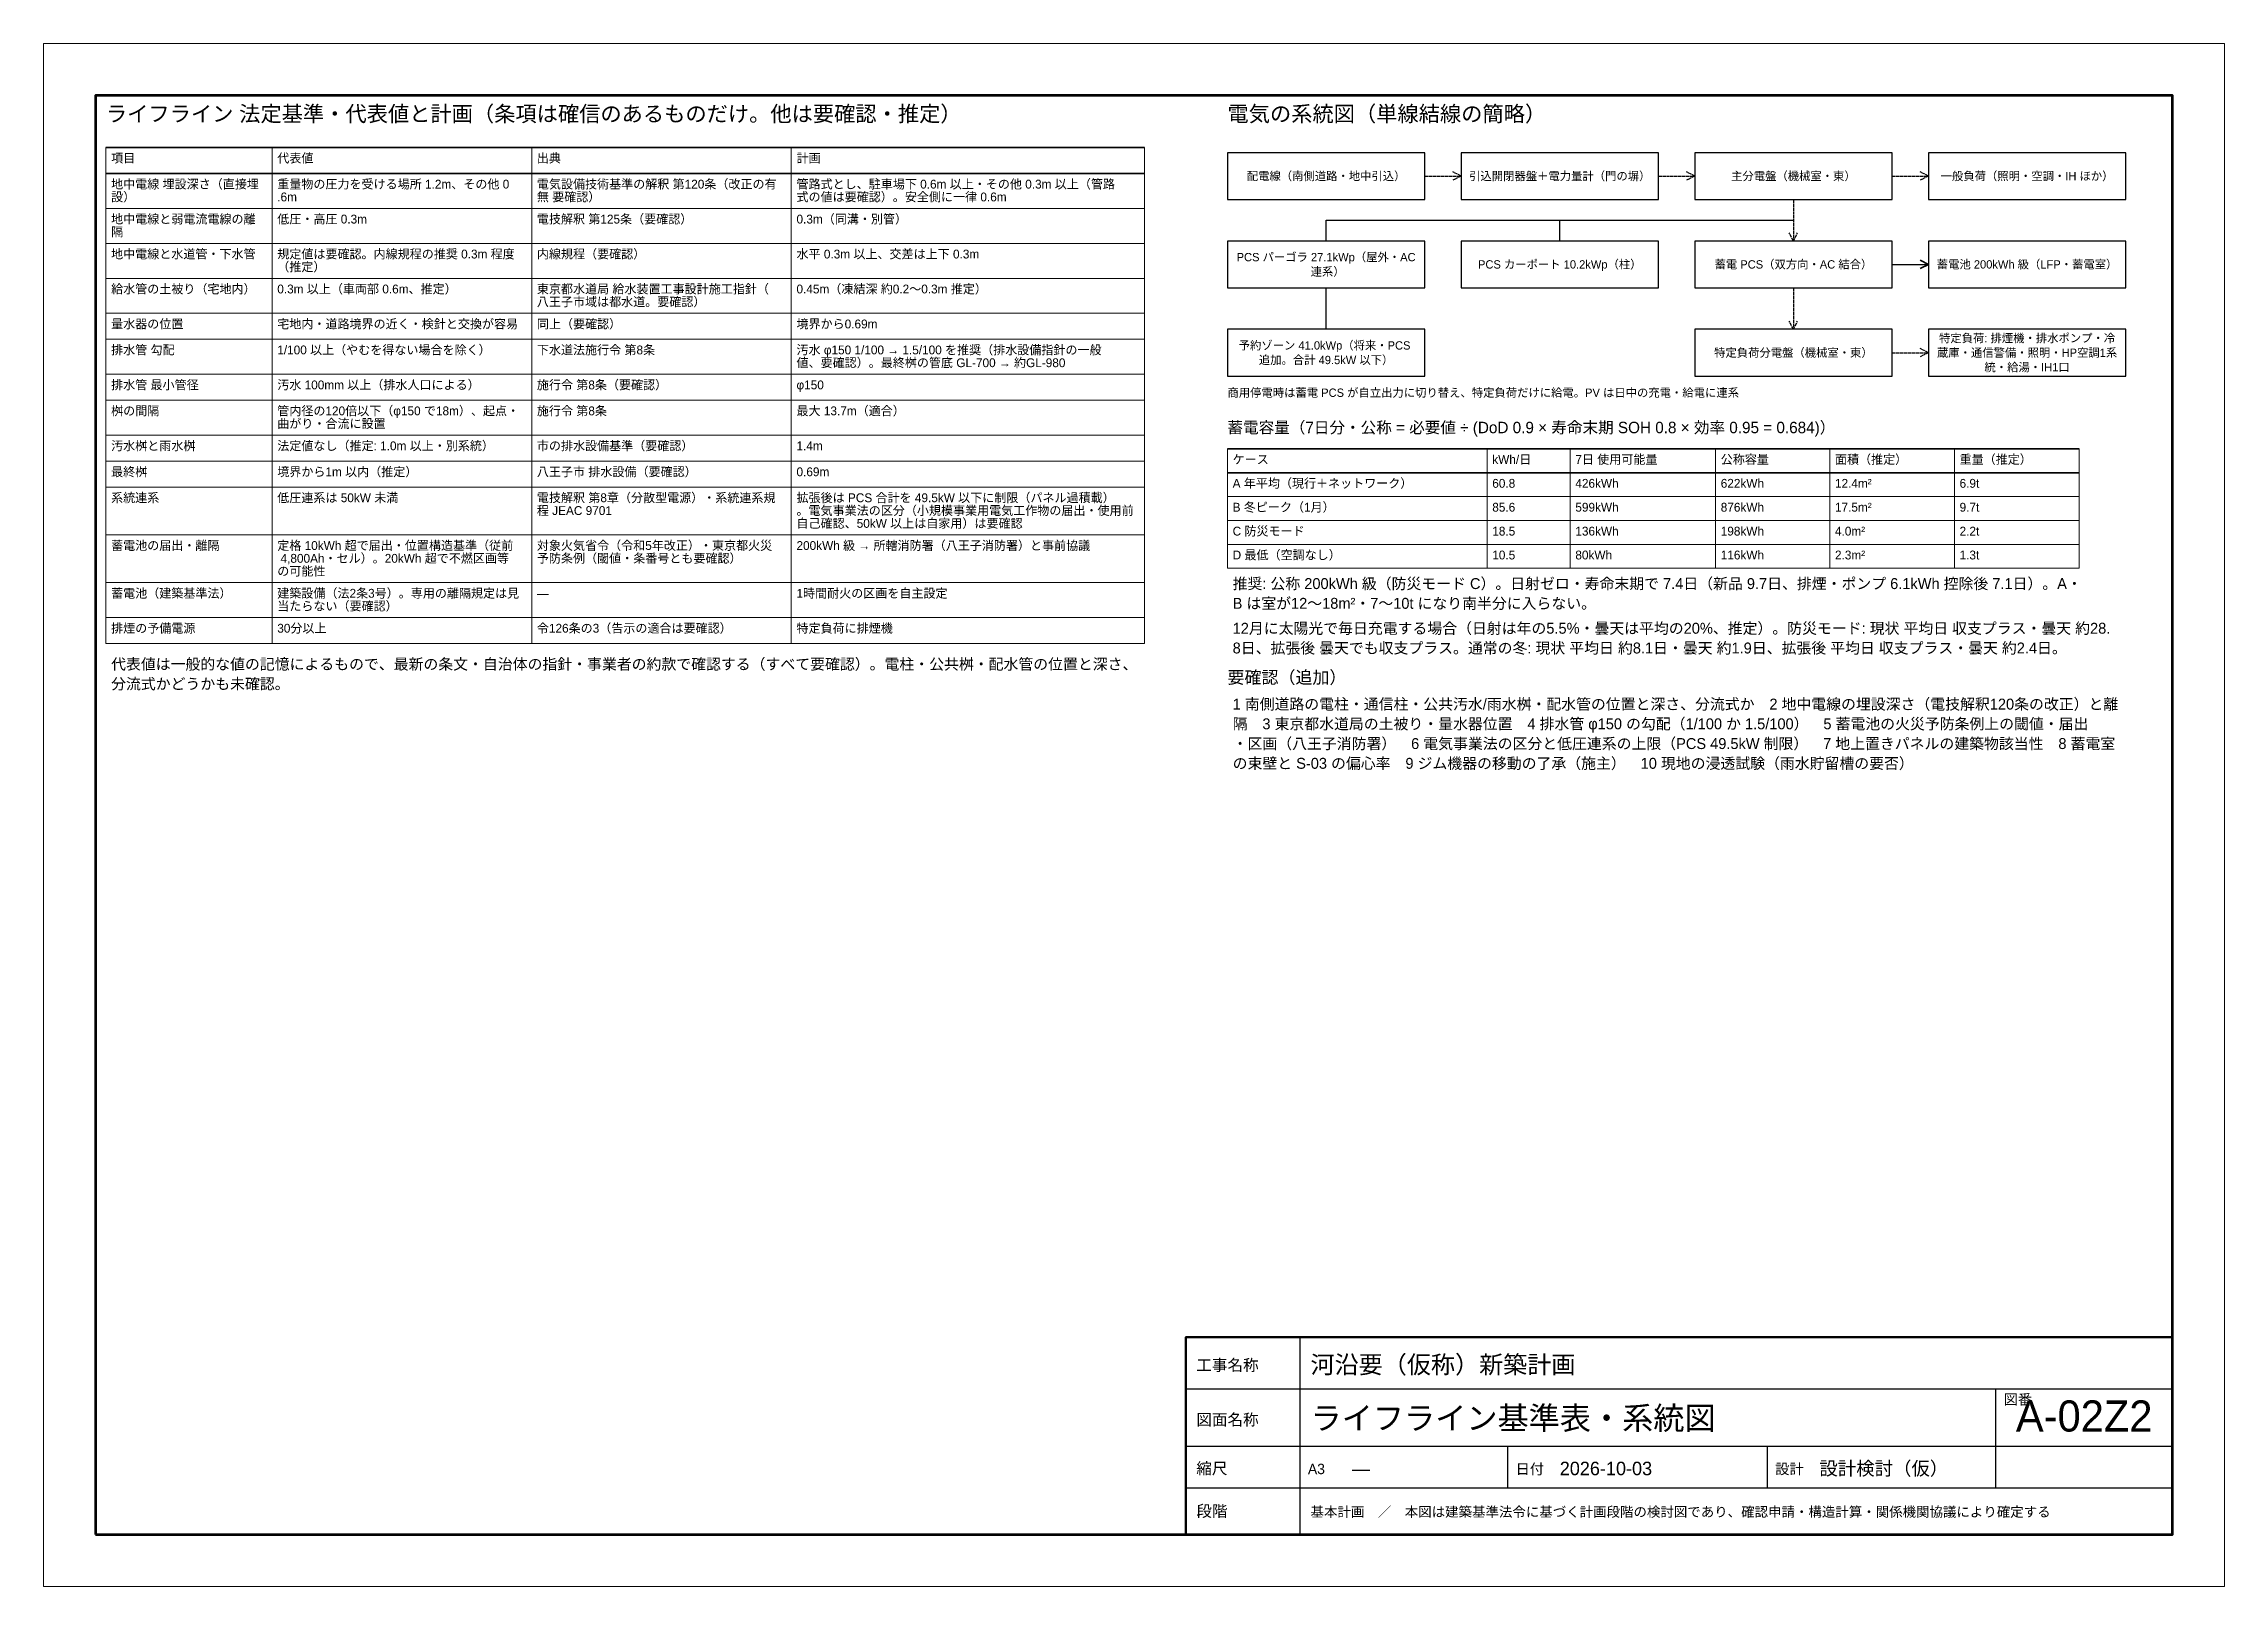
# Model space of a CAD drawing. Header units: millimetres. Extents: x 0 to 420, y 0 to 297.
import ezdxf
from ezdxf.enums import TextEntityAlignment as Align

# ---------------------------------------------------------------- set-up
doc = ezdxf.new("R2010")
doc.units = ezdxf.units.MM
doc.header["$LTSCALE"] = 0.5
doc.linetypes.add('DASHED', pattern=[1.524, 1.27, -0.254])
for name, color, linetype, lineweight in [('A-HIDDEN', 8, 'Continuous', 13), ('A-TEXT', 7, 'Continuous', 18), ('E-BATT', 1, 'Continuous', 35), ('E-POWER', 1, 'DASHED', 25), ('E-PV', 40, 'Continuous', 25), ('E-SPARE', 8, 'Continuous', 18), ('G-FRAME', 7, 'Continuous', 70), ('G-TABLE', 7, 'Continuous', 18), ('G-TITLE', 7, 'Continuous', 25)]:
    doc.layers.add(name, color=color, linetype=linetype, lineweight=lineweight)
doc.styles.add('JP', font='ipag.ttf')

msp = doc.modelspace()

# ---------------------------------------------------------------- linework, layer by layer
at = {"layer": 'A-HIDDEN', "lineweight": 25}
msp.add_lwpolyline([(228, 233), (266, 233), (266, 242), (228, 242)], close=True, dxfattribs=at)
at = {"layer": 'E-BATT'}
for q in [(361.4, 255.3), (361.4, 253.7)]:
    msp.add_line((363, 254.5), q, dxfattribs=at)
at = {"layer": 'E-BATT', "lineweight": 25}
for points in [[(318, 250), (356, 250), (356, 259), (318, 259)], [(363, 250), (401, 250), (401, 259), (363, 259)]]:
    msp.add_lwpolyline(points, close=True, dxfattribs=at)
msp.add_lwpolyline([(356, 254.5), (363, 254.5)], dxfattribs=at)
at = {"layer": 'E-POWER'}
for p, q in [((273, 271.5), (271.4, 272.3)), ((273, 271.5), (271.4, 270.7)), ((318, 271.5), (316.4, 272.3)), ((318, 271.5), (316.4, 270.7)), ((363, 271.5), (361.4, 272.3)), ((363, 271.5), (361.4, 270.7)), ((337, 259), (336.2, 260.6)), ((337, 259), (337.8, 260.6)), ((337, 242), (336.2, 243.6)), ((337, 242), (337.8, 243.6)), ((363, 237.5), (361.4, 238.3)), ((363, 237.5), (361.4, 236.7))]:
    msp.add_line(p, q, dxfattribs=at)
at = {"layer": 'E-POWER', "lineweight": 25}
for points in [[(266, 271.5), (273, 271.5)], [(311, 271.5), (318, 271.5)], [(356, 271.5), (363, 271.5)], [(337, 267), (337, 259)], [(337, 250), (337, 242)], [(356, 237.5), (363, 237.5)]]:
    msp.add_lwpolyline(points, dxfattribs=at)
at = {"layer": 'E-PV', "lineweight": 25}
for points in [[(247, 259), (247, 263), (337, 263)], [(292, 259), (292, 263)]]:
    msp.add_lwpolyline(points, dxfattribs=at)
for points in [[(228, 250), (266, 250), (266, 259), (228, 259)], [(273, 250), (311, 250), (311, 259), (273, 259)]]:
    msp.add_lwpolyline(points, close=True, dxfattribs=at)
at = {"layer": 'E-SPARE', "lineweight": 25}
msp.add_lwpolyline([(247, 242), (247, 250)], dxfattribs=at)
at = {"layer": 'G-FRAME', "lineweight": 0}
msp.add_lwpolyline([(0, 0), (420, 0), (420, 297), (0, 297)], close=True, dxfattribs=at)
at = {"layer": 'G-FRAME'}
msp.add_lwpolyline([(10, 10), (410, 10), (410, 287), (10, 287)], close=True, dxfattribs=at)
at = {"layer": 'G-TABLE', "lineweight": 35}
for points in [[(12, 277), (212, 277)], [(12, 272), (212, 272)], [(228, 219), (392, 219)], [(228, 214.4), (392, 214.4)]]:
    msp.add_lwpolyline(points, dxfattribs=at)
at = {"layer": 'G-TABLE'}
for points in [[(12, 277), (12, 181.5)], [(44, 277), (44, 181.5)], [(94, 277), (94, 181.5)], [(144, 277), (144, 181.5)], [(212, 277), (212, 181.5)], [(228, 219), (228, 196)], [(278, 219), (278, 196)], [(294, 219), (294, 196)], [(322, 219), (322, 196)], [(344, 219), (344, 196)], [(368, 219), (368, 196)], [(392, 219), (392, 196)]]:
    msp.add_lwpolyline(points, dxfattribs=at)
at = {"layer": 'G-TABLE', "lineweight": 25}
for points in [[(228, 267), (266, 267), (266, 276), (228, 276)], [(273, 267), (311, 267), (311, 276), (273, 276)], [(318, 267), (356, 267), (356, 276), (318, 276)], [(363, 267), (401, 267), (401, 276), (363, 276)], [(318, 233), (356, 233), (356, 242), (318, 242)], [(363, 233), (401, 233), (401, 242), (363, 242)]]:
    msp.add_lwpolyline(points, close=True, dxfattribs=at)
at = {"layer": 'G-TABLE', "lineweight": 18}
for points in [[(12, 265.27), (212, 265.27)], [(12, 258.54), (212, 258.54)], [(12, 251.81), (212, 251.81)], [(12, 245.08), (212, 245.08)], [(12, 240.08), (212, 240.08)], [(12, 233.35), (212, 233.35)], [(12, 228.35), (212, 228.35)], [(12, 221.62), (212, 221.62)], [(12, 216.62), (212, 216.62)], [(12, 211.62), (212, 211.62)], [(228, 209.8), (392, 209.8)], [(12, 202.425), (212, 202.425)], [(228, 205.2), (392, 205.2)], [(228, 200.6), (392, 200.6)], [(12, 193.23), (212, 193.23)], [(228, 196), (392, 196)], [(12, 186.5), (212, 186.5)], [(12, 181.5), (212, 181.5)]]:
    msp.add_lwpolyline(points, dxfattribs=at)
at = {"layer": 'G-TITLE'}
for p, q in [((242, 10), (242, 48)), ((220, 38), (410, 38)), ((376, 19), (376, 38)), ((220, 27), (410, 27)), ((242, 19), (242, 27)), ((282, 19), (282, 27)), ((332, 19), (332, 27)), ((220, 19), (410, 19))]:
    msp.add_line(p, q, dxfattribs=at)
at = {"layer": 'G-TITLE', "lineweight": 50}
msp.add_lwpolyline([(220, 10), (410, 10), (410, 48), (220, 48)], close=True, dxfattribs=at)

# ---------------------------------------------------------------- texts
at = {"layer": 'A-TEXT', "style": 'JP'}
for s, height, p in [('ライフライン 法定基準・代表値と計画（条項は確信のあるものだけ。他は要確認・推定）', 3, (12, 282)), ('電気の系統図（単線結線の簡略）', 3, (228, 282)), ('項目', 1.7, (13, 274.1)), ('代表値', 1.7, (45, 274.1)), ('出典', 1.7, (95, 274.1)), ('計画', 1.7, (145, 274.1)), ('地中電線 埋設深さ（直接埋', 1.7, (13, 269.1)), ('重量物の圧力を受ける場所 1.2m、その他 0', 1.7, (45, 269.1)), ('電気設備技術基準の解釈 第120条（改正の有', 1.7, (95, 269.1)), ('管路式とし、駐車場下 0.6m 以上・その他 0.3m 以上（管路', 1.7, (145, 269.1)), ('設）', 1.7, (13, 266.635)), ('.6m', 1.7, (45, 266.635)), ('無 要確認）', 1.7, (95, 266.635)), ('式の値は要確認）。安全側に一律 0.6m', 1.7, (145, 266.635)), ('地中電線と弱電流電線の離', 1.7, (13, 262.37)), ('隔', 1.7, (13, 259.905)), ('低圧・高圧 0.3m', 1.7, (45, 262.37)), ('電技解釈 第125条（要確認）', 1.7, (95, 262.37)), ('0.3m（同溝・別管）', 1.7, (145, 262.37)), ('地中電線と水道管・下水管', 1.7, (13, 255.64)), ('規定値は要確認。内線規程の推奨 0.3m 程度', 1.7, (45, 255.64)), ('内線規程（要確認）', 1.7, (95, 255.64)), ('水平 0.3m 以上、交差は上下 0.3m', 1.7, (145, 255.64)), ('（推定）', 1.7, (45, 253.175)), ('給水管の土被り（宅地内）', 1.7, (13, 248.91)), ('0.3m 以上（車両部 0.6m、推定）', 1.7, (45, 248.91)), ('八王子市域は都水道。要確認）', 1.7, (95, 246.445)), ('東京都水道局 給水装置工事設計施工指針（', 1.7, (95, 248.91)), ('0.45m（凍結深 約0.2〜0.3m 推定）', 1.7, (145, 248.91)), ('量水器の位置', 1.7, (13, 242.18)), ('宅地内・道路境界の近く・検針と交換が容易', 1.7, (45, 242.18)), ('同上（要確認）', 1.7, (95, 242.18)), ('境界から0.69m', 1.7, (145, 242.18)), ('排水管 勾配', 1.7, (13, 237.18)), ('1/100 以上（やむを得ない場合を除く）', 1.7, (45, 237.18)), ('下水道法施行令 第8条', 1.7, (95, 237.18)), ('値、要確認）。最終桝の管底 GL-700 → 約GL-980', 1.7, (145, 234.715)), ('汚水 φ150 1/100 → 1.5/100 を推奨（排水設備指針の一般', 1.7, (145, 237.18)), ('排水管 最小管径', 1.7, (13, 230.45)), ('汚水 100mm 以上（排水人口による）', 1.7, (45, 230.45)), ('施行令 第8条（要確認）', 1.7, (95, 230.45)), ('φ150', 1.7, (145, 230.45)), ('桝の間隔', 1.7, (13, 225.45)), ('管内径の120倍以下（φ150 で18m）、起点・', 1.7, (45, 225.45)), ('施行令 第8条', 1.7, (95, 225.45)), ('最大 13.7m（適合）', 1.7, (145, 225.45)), ('商用停電時は蓄電 PCS が自立出力に切り替え、特定負荷だけに給電。PV は日中の充電・給電に連系', 1.6, (228, 229)), ('曲がり・合流に設置', 1.7, (45, 222.985)), ('蓄電容量（7日分・公称 = 必要値 ÷ (DoD 0.9 × 寿命末期 SOH 0.8 × 効率 0.95 = 0.684)）', 2.2, (228, 222)), ('汚水桝と雨水桝', 1.7, (13, 218.72)), ('法定値なし（推定: 1.0m 以上・別系統）', 1.7, (45, 218.72)), ('市の排水設備基準（要確認）', 1.7, (95, 218.72)), ('1.4m', 1.7, (145, 218.72)), ('最終桝', 1.7, (13, 213.72)), ('境界から1m 以内（推定）', 1.7, (45, 213.72)), ('八王子市 排水設備（要確認）', 1.7, (95, 213.72)), ('0.69m', 1.7, (145, 213.72)), ('ケース', 1.7, (229, 216.1)), ('kWh/日', 1.7, (279, 216.1)), ('7日 使用可能量', 1.7, (295, 216.1)), ('公称容量', 1.7, (323, 216.1)), ('面積（推定）', 1.7, (345, 216.1)), ('重量（推定）', 1.7, (369, 216.1)), ('系統連系', 1.7, (13, 208.72)), ('低圧連系は 50kW 未満', 1.7, (45, 208.72)), ('電技解釈 第8章（分散型電源）・系統連系規', 1.7, (95, 208.72)), ('拡張後は PCS 合計を 49.5kW 以下に制限（パネル過積載）', 1.7, (145, 208.72)), ('A 年平均（現行＋ネットワーク）', 1.7, (229, 211.5)), ('60.8', 1.7, (279, 211.5)), ('426kWh', 1.7, (295, 211.5)), ('622kWh', 1.7, (323, 211.5)), ('12.4m²', 1.7, (345, 211.5)), ('6.9t', 1.7, (369, 211.5)), ('程 JEAC 9701', 1.7, (95, 206.255)), ('。電気事業法の区分（小規模事業用電気工作物の届出・使用前', 1.7, (145, 206.255)), ('B 冬ピーク（1月）', 1.7, (229, 206.9)), ('85.6', 1.7, (279, 206.9)), ('599kWh', 1.7, (295, 206.9)), ('876kWh', 1.7, (323, 206.9)), ('17.5m²', 1.7, (345, 206.9)), ('9.7t', 1.7, (369, 206.9)), ('自己確認、50kW 以上は自家用）は要確認', 1.7, (145, 203.79)), ('C 防災モード', 1.7, (229, 202.3)), ('18.5', 1.7, (279, 202.3)), ('136kWh', 1.7, (295, 202.3)), ('198kWh', 1.7, (323, 202.3)), ('4.0m²', 1.7, (345, 202.3)), ('2.2t', 1.7, (369, 202.3)), ('蓄電池の届出・離隔', 1.7, (13, 199.525)), ('定格 10kWh 超で届出・位置構造基準（従前', 1.7, (45, 199.525)), (' 4,800Ah・セル）。20kWh 超で不燃区画等', 1.7, (45, 197.06)), ('対象火気省令（令和5年改正）・東京都火災', 1.7, (95, 199.525)), ('予防条例（閾値・条番号とも要確認）', 1.7, (95, 197.06)), ('200kWh 級 → 所轄消防署（八王子消防署）と事前協議', 1.7, (145, 199.525)), ('D 最低（空調なし）', 1.7, (229, 197.7)), ('10.5', 1.7, (279, 197.7)), ('80kWh', 1.7, (295, 197.7)), ('116kWh', 1.7, (323, 197.7)), ('2.3m²', 1.7, (345, 197.7)), ('1.3t', 1.7, (369, 197.7)), ('の可能性', 1.7, (45, 194.595)), ('推奨: 公称 200kWh 級（防災モード C）。日射ゼロ・寿命末期で 7.4日（新品 9.7日、排煙・ポンプ 6.1kWh 控除後 7.1日）。A・', 2.1, (229, 192)), ('蓄電池（建築基準法）', 1.7, (13, 190.33)), ('建築設備（法2条3号）。専用の離隔規定は見', 1.7, (45, 190.33)), ('当たらない（要確認）', 1.7, (45, 187.865)), ('—', 1.7, (95, 190.33)), ('1時間耐火の区画を自主設定', 1.7, (145, 190.33)), ('B は室が12〜18m²・7〜10t になり南半分に入らない。', 2.1, (229, 188.2)), ('排煙の予備電源', 1.7, (13, 183.6)), ('30分以上', 1.7, (45, 183.6)), ('令126条の3（告示の適合は要確認）', 1.7, (95, 183.6)), ('特定負荷に排煙機', 1.7, (145, 183.6)), ('12月に太陽光で毎日充電する場合（日射は年の5.5%・曇天は平均の20%、推定）。防災モード: 現状 平均日 収支プラス・曇天 約28.', 2.1, (229, 183.4)), ('8日、拡張後 曇天でも収支プラス。通常の冬: 現状 平均日 約8.1日・曇天 約1.9日、拡張後 平均日 収支プラス・曇天 約2.4日。', 2.1, (229, 179.6)), ('代表値は一般的な値の記憶によるもので、最新の条文・自治体の指針・事業者の約款で確認する（すべて要確認）。電柱・公共桝・配水管の位置と深さ、', 2.1, (13, 176.5)), ('要確認（追加）', 2.4, (228, 173.8)), ('分流式かどうかも未確認。', 2.1, (13, 172.7)), ('1 南側道路の電柱・通信柱・公共汚水/雨水桝・配水管の位置と深さ、分流式か\u30002 地中電線の埋設深さ（電技解釈120条の改正）と離', 2.1, (229, 168.8)), ('隔\u30003 東京都水道局の土被り・量水器位置\u30004 排水管 φ150 の勾配（1/100 か 1.5/100）\u30005 蓄電池の火災予防条例上の閾値・届出', 2.1, (229, 165)), ('の束壁と S-03 の偏心率\u30009 ジム機器の移動の了承（施主）\u300010 現地の浸透試験（雨水貯留槽の要否）', 2.1, (229, 157.4)), ('・区画（八王子消防署）\u30006 電気事業法の区分と低圧連系の上限（PCS 49.5kW 制限）\u30007 地上置きパネルの建築物該当性\u30008 蓄電室', 2.1, (229, 161.2))]:
    msp.add_text(s, height=height, dxfattribs=at).set_placement(p)
for s, p in [('配電線（南側道路・地中引込）', (247, 271.5)), ('引込開閉器盤＋電力量計（門の塀）', (292, 271.5)), ('主分電盤（機械室・東）', (337, 271.5)), ('一般負荷（照明・空調・IH ほか）', (382, 271.5)), ('PCS パーゴラ 27.1kWp（屋外・AC', (247, 255.9)), (' 連系）', (247, 253.1)), ('PCS カーポート 10.2kWp（柱）', (292, 254.5)), ('蓄電 PCS（双方向・AC 結合）', (337, 254.5)), ('蓄電池 200kWh 級（LFP・蓄電室）', (382, 254.5)), ('予約ゾーン 41.0kWp（将来・PCS ', (247, 238.9)), ('特定負荷: 排煙機・排水ポンプ・冷', (382, 240.3)), ('追加。合計 49.5kW 以下）', (247, 236.1)), ('特定負荷分電盤（機械室・東）', (337, 237.5)), ('蔵庫・通信警備・照明・HP空調1系', (382, 237.5)), ('統・給湯・IH1口', (382, 234.7))]:
    msp.add_text(s, height=1.6, dxfattribs=at).set_placement(p, align=Align.MIDDLE_CENTER)
at = {"layer": 'G-TITLE', "style": 'JP'}
for s, height, p in [('工事名称', 2.2, (222, 41.5)), ('河沿要（仮称）新築計画', 3.4, (244, 41)), ('ライフライン基準表・系統図', 4.4, (244, 30.2)), ('図番', 2, (377.5, 35)), ('図面名称', 2.2, (222, 31)), ('縮尺', 2.2, (222, 21.6)), ('A3', 2, (243.5, 21.6)), ('—', 2.6, (252, 21.4)), ('日付', 2, (283.5, 21.6)), ('2026-10-03', 2.6, (292, 21.4)), ('設計', 2, (333.5, 21.6)), ('設計検討（仮）', 2.6, (342, 21.4)), ('段階', 2.2, (222, 13.4)), ('基本計画\u3000／\u3000本図は建築基準法令に基づく計画段階の検討図であり、確認申請・構造計算・関係機関協議により確定する', 1.9, (244, 13.4))]:
    msp.add_text(s, height=height, dxfattribs=at).set_placement(p)
msp.add_text('A-02Z2', height=6, dxfattribs=at).set_placement((393, 28), align=Align.BOTTOM_CENTER)

doc.saveas('drawing.dxf')
